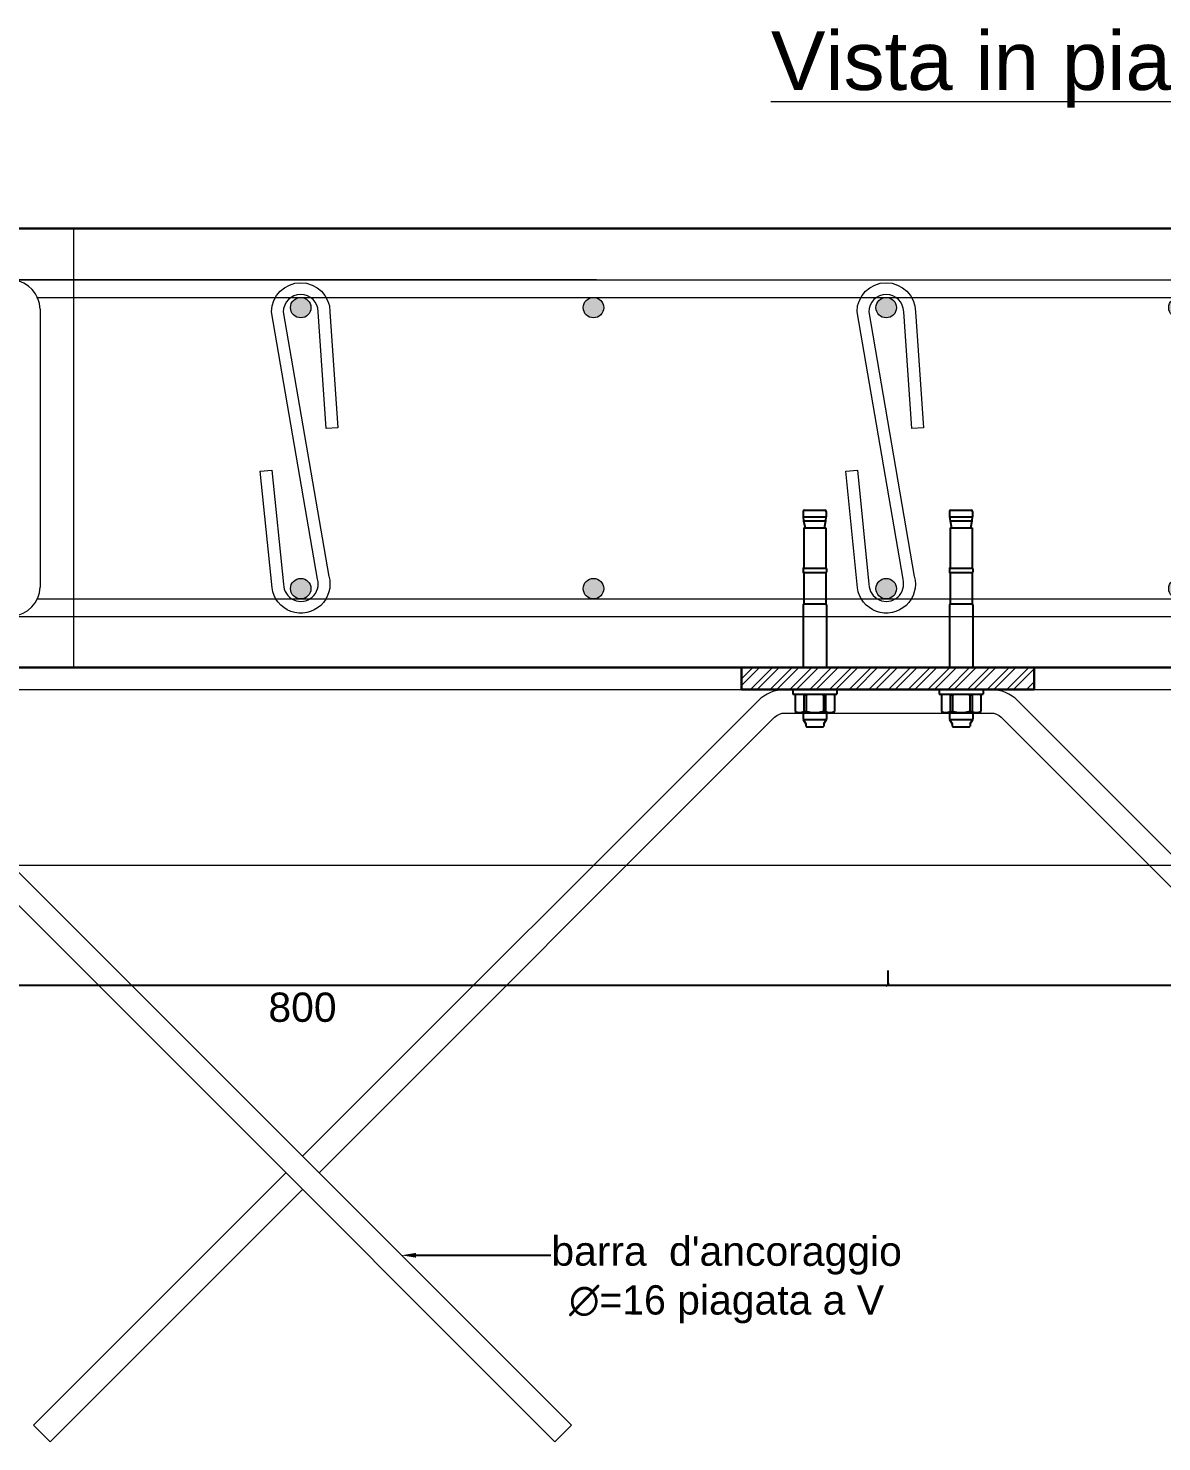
# Model space of a CAD drawing. Header units: millimetres. Extents: x 1415 to 3549, y 2194 to 4677.
# Drawn here: x 1795.591 to 1796.366, y 2312.792 to 2313.758 of the extents above; entities that cross this region are included whole.
import ezdxf
from ezdxf import colors
from ezdxf.entities.mleader import LeaderData, LeaderLine
from ezdxf.math import Vec2, Vec3

# ---------------------------------------------------------------- set-up
doc = ezdxf.new("R2010")
doc.units = ezdxf.units.MM
doc.linetypes.add('ACAD_ISO02W100', pattern=[15, 12, -3])
doc.linetypes.add('phl_thick', pattern=[0])
doc.layers.get('0').update_dxf_attribs({"plot": 0})
for name, color, linetype, lineweight in [('armature longitudinali', 5, 'Continuous', 9), ('Layer3', 7, 'Continuous', 15), ('Layer4', 7, 'Continuous', 15), ('quote', 252, 'Continuous', 5), ('Setti', 5, 'Continuous', 30), ('sezionato particolari', 7, 'Continuous', 30), ('staffe', 10, 'Continuous', 9)]:
    doc.layers.add(name, color=color, linetype=linetype, lineweight=lineweight)
doc.layers.add('projection', color=7, linetype='Continuous')
doc.styles.get("Standard").update_dxf_attribs({"font": 'arial.ttf'})
doc.dimstyles.new('quote acciaio', dxfattribs={"dimtxt": 0.01, "dimasz": 0.0025, "dimexe": 0, "dimexo": 0, "dimgap": 0.005, "dimtad": 2, "dimdec": 0, "dimlfac": 1000, "dimzin": 0, "dimdsep": 46, "dimtxsty": 'Standard', "dimblk": 'ARCHTICK', "dimcen": 0, "dimclre": 252, "dimadec": 0, "dimazin": 0, "dimtfac": 1, "dimtdec": 0, "dimtofl": 0, "dimtmove": 0, "dimatfit": 3, "dimfxl": 0.01, "dimfxlon": 1, "dimtolj": 1, "dimtzin": 0, "dimarcsym": 0})

# ---------------------------------------------------------------- blocks, each defined once
blk = doc.blocks.new('*U1336')
at = {"layer": 'Layer3', "transparency": 33554687}
h = blk.add_hatch(color=256, dxfattribs=at)
h.dxf.hatch_style = 1
h.paths.add_polyline_path([(0.007, 0, 1), (-0.007, 0, 1)])
at = {"layer": 'Layer3'}
blk.add_circle((0, 0), 0.007, dxfattribs=at)
blk = doc.blocks.new('*U1337')
at = {"layer": 'Layer3', "color": 0, "linetype": 'ByBlock', "lineweight": -2, "transparency": 16777216}
for p in [(0, 0), (0.2, 0), (0.4, 0), (0.6, 0), (0.8, 0), (1, 0), (1.2, 0), (0, -0.192), (0.2, -0.192), (0.4, -0.192), (0.6, -0.192), (0.8, -0.192), (1, -0.192), (1.2, -0.192)]:
    blk.add_blockref('*U1336', p, dxfattribs=at)
blk = doc.blocks.new('_ArchTick')
at = {"color": 0, "linetype": 'ByBlock', "const_width": 0.15}
blk.add_lwpolyline([(-0.5, -0.5), (0.5, 0.5)], dxfattribs=at)
blk = doc.blocks.new('*D1456')
at = {"layer": 'Defpoints', "color": 0, "transparency": 16777216}
for p in [(1795.37873, 2313.29005), (1796.17873, 2313.29005), (1796.17873, 2313.10413)]:
    blk.add_point(p, dxfattribs=at)
at = {"layer": 'quote', "color": 252, "lineweight": -2, "transparency": 16777216}
for p, q in [((1795.37873, 2313.11413), (1795.37873, 2313.10413)), ((1796.17873, 2313.11413), (1796.17873, 2313.10413))]:
    blk.add_line(p, q, dxfattribs=at)
at = {"layer": 'quote', "color": 0, "linetype": 'Continuous', "lineweight": -2, "transparency": 16777216}
blk.add_line((1795.37873, 2313.10413), (1796.17873, 2313.10413), dxfattribs=at)
at = {"layer": 'quote', "color": 0, "lineweight": -2, "transparency": 16777216, "xscale": 0.0025, "yscale": 0.0025, "zscale": 0.0025, "rotation": 180}
blk.add_blockref('_ArchTick', (1795.37873, 2313.10413), dxfattribs=at)
at = {"layer": 'quote', "color": 0, "lineweight": -2, "transparency": 16777216, "xscale": 0.0025, "yscale": 0.0025, "zscale": 0.0025}
blk.add_blockref('_ArchTick', (1796.17873, 2313.10413), dxfattribs=at)
at = {"layer": 'quote', "color": 0, "transparency": 16777216, "insert": (1795.77873, 2313.08891), "char_height": 0.01, "attachment_point": 5}
blk.add_mtext('\\A1;{\\H2x;800}', dxfattribs=at)
blk = doc.blocks.new('*D1457')
at = {"layer": 'Defpoints', "color": 0, "transparency": 16777216}
for p in [(1796.17873, 2313.30605), (1796.97873, 2313.30605), (1796.97873, 2313.10413)]:
    blk.add_point(p, dxfattribs=at)
at = {"layer": 'quote', "color": 252, "lineweight": -2, "transparency": 16777216}
for p, q in [((1796.17873, 2313.11413), (1796.17873, 2313.10413)), ((1796.97873, 2313.11413), (1796.97873, 2313.10413))]:
    blk.add_line(p, q, dxfattribs=at)
at = {"layer": 'quote', "color": 0, "linetype": 'Continuous', "lineweight": -2, "transparency": 16777216}
blk.add_line((1796.17873, 2313.10413), (1796.97873, 2313.10413), dxfattribs=at)
at = {"layer": 'quote', "color": 0, "lineweight": -2, "transparency": 16777216, "xscale": 0.0025, "yscale": 0.0025, "zscale": 0.0025, "rotation": 180}
blk.add_blockref('_ArchTick', (1796.17873, 2313.10413), dxfattribs=at)
at = {"layer": 'quote', "color": 0, "lineweight": -2, "transparency": 16777216, "xscale": 0.0025, "yscale": 0.0025, "zscale": 0.0025}
blk.add_blockref('_ArchTick', (1796.97873, 2313.10413), dxfattribs=at)
at = {"layer": 'quote', "color": 0, "transparency": 16777216, "insert": (1796.57873, 2313.09402), "char_height": 0.01, "attachment_point": 5}
blk.add_mtext('\\A1;800', dxfattribs=at)

msp = doc.modelspace()

# ---------------------------------------------------------------- hatches: boundary and pattern name
at = {"layer": 'quote', "transparency": 33554687}
h = msp.add_hatch(dxfattribs=at)
h.set_pattern_fill('ANSI32', color=256, scale=0.001)
h.set_pattern_definition([(45, (7.010779, -0.345205), (-0.00673519209, 0.00673519209), []), (45, (7.01527, -0.345205), (-0.00673519209, 0.00673519209), [])])
h.paths.add_polyline_path([(1796.14991, 2313.30605), (1796.1499, 2313.32105), (1796.07873, 2313.32105), (1796.07873, 2313.30605)])
h.paths.add_polyline_path([(1796.1499, 2313.32105), (1796.14991, 2313.30605), (1796.27873, 2313.30605), (1796.27873, 2313.32105)])

# ---------------------------------------------------------------- linework, layer by layer
at = {"layer": 'armature longitudinali'}
for points in [[(1795.12254, 2313.30605), (1795.12254, 2313.18605), (1796.97277, 2313.18605)], [(1795.12254, 2313.30605), (1797.26636, 2313.30605), (1797.26636, 2313.18605), (1796.97277, 2313.18605)]]:
    msp.add_lwpolyline(points, dxfattribs=at)
at = {"layer": 'Layer4', "linetype": 'ACAD_ISO02W100', "ltscale": 0.2}
msp.add_lwpolyline([(1795.62254, 2313.32105), (1795.62254, 2313.32105), (1795.62254, 2313.62105)], dxfattribs=at)
at = {"layer": 'Layer4'}
msp.add_lwpolyline([(1795.30836, 2313.29005), (1795.4491, 2313.29005, -0.198912), (1795.45617, 2313.28712), (1795.95115, 2312.79215), (1795.96246, 2312.80346), (1795.46749, 2313.29844, 0.198912), (1795.4491, 2313.30605), (1795.30836, 2313.30605, 0.198912), (1795.28998, 2313.29844), (1794.795, 2312.80346), (1794.80632, 2312.79215), (1795.30129, 2313.28712, -0.198912)], format="xyb", close=True, dxfattribs=at)
for points in [[(1796.57873, 2312.98719), (1796.26749, 2313.29844, 0.198912), (1796.2491, 2313.30605), (1796.10836, 2313.30605, 0.198912), (1796.08998, 2313.29844), (1795.77873, 2312.98719)], [(1795.79005, 2312.97588), (1796.10129, 2313.28712, -0.198912), (1796.10836, 2313.29005), (1796.2491, 2313.29005, -0.198912), (1796.25617, 2313.28712), (1796.56742, 2312.97588)]]:
    msp.add_lwpolyline(points, format="xyb", dxfattribs=at)
msp.add_lwpolyline([(1795.76742, 2312.97588), (1795.595, 2312.80346), (1795.60632, 2312.79215), (1795.77873, 2312.96456)], dxfattribs=at)
at = {"layer": 'projection', "color": 7, "linetype": 'phl_thick'}
for p, q in [((1796.12088, 2313.42785), (1796.12088, 2313.42415)), ((1796.12088, 2313.42415), (1796.13658, 2313.42415)), ((1796.12088, 2313.42415), (1796.13658, 2313.42415)), ((1796.12088, 2313.42415), (1796.12114, 2313.42135)), ((1796.12114, 2313.42135), (1796.13633, 2313.42135)), ((1796.12114, 2313.42135), (1796.13633, 2313.42135)), ((1796.12114, 2313.42135), (1796.12211, 2313.41655)), ((1796.12168, 2313.42865), (1796.13578, 2313.42865)), ((1796.13535, 2313.41655), (1796.13633, 2313.42135)), ((1796.13633, 2313.42135), (1796.13658, 2313.42415)), ((1796.13658, 2313.42785), (1796.13658, 2313.42415)), ((1796.22088, 2313.42785), (1796.22088, 2313.42415)), ((1796.22088, 2313.42415), (1796.23658, 2313.42415)), ((1796.22088, 2313.42415), (1796.23658, 2313.42415)), ((1796.22088, 2313.42415), (1796.22114, 2313.42135)), ((1796.22114, 2313.42135), (1796.23633, 2313.42135)), ((1796.22114, 2313.42135), (1796.23633, 2313.42135)), ((1796.22114, 2313.42135), (1796.22211, 2313.41655)), ((1796.22168, 2313.42865), (1796.23578, 2313.42865)), ((1796.23535, 2313.41655), (1796.23633, 2313.42135)), ((1796.23633, 2313.42135), (1796.23658, 2313.42415)), ((1796.23658, 2313.42785), (1796.23658, 2313.42415)), ((1796.12123, 2313.41655), (1796.12974, 2313.41655)), ((1796.12123, 2313.41655), (1796.12123, 2313.38955)), ((1796.12974, 2313.41655), (1796.13623, 2313.41655)), ((1796.13623, 2313.41655), (1796.13623, 2313.38955)), ((1796.22123, 2313.41655), (1796.22974, 2313.41655)), ((1796.22123, 2313.41655), (1796.22123, 2313.38955)), ((1796.22974, 2313.41655), (1796.23623, 2313.41655)), ((1796.23623, 2313.41655), (1796.23623, 2313.38955)), ((1796.1208, 2313.38885), (1796.1208, 2313.38625)), ((1796.121, 2313.38905), (1796.13647, 2313.38905)), ((1796.121, 2313.38605), (1796.13647, 2313.38605)), ((1796.12123, 2313.38605), (1796.12123, 2313.36465)), ((1796.13623, 2313.38605), (1796.13623, 2313.36465)), ((1796.13667, 2313.38885), (1796.13667, 2313.38625)), ((1796.2208, 2313.38885), (1796.2208, 2313.38625)), ((1796.221, 2313.38905), (1796.23647, 2313.38905)), ((1796.221, 2313.38605), (1796.23647, 2313.38605)), ((1796.22123, 2313.38605), (1796.22123, 2313.36465)), ((1796.23623, 2313.38605), (1796.23623, 2313.36465)), ((1796.23667, 2313.38885), (1796.23667, 2313.38625)), ((1796.12073, 2313.3639), (1796.12123, 2313.36465)), ((1796.12073, 2313.3639), (1796.12073, 2313.32105)), ((1796.12123, 2313.36465), (1796.13623, 2313.36465)), ((1796.12123, 2313.36465), (1796.13623, 2313.36465)), ((1796.13623, 2313.36465), (1796.13673, 2313.3639)), ((1796.13673, 2313.3639), (1796.13673, 2313.32105)), ((1796.22073, 2313.3639), (1796.22123, 2313.36465)), ((1796.22073, 2313.3639), (1796.22073, 2313.32105)), ((1796.22123, 2313.36465), (1796.23623, 2313.36465)), ((1796.22123, 2313.36465), (1796.23623, 2313.36465)), ((1796.23623, 2313.36465), (1796.23673, 2313.3639)), ((1796.23673, 2313.3639), (1796.23673, 2313.32105)), ((1796.11373, 2313.30605), (1796.14373, 2313.30605)), ((1796.11373, 2313.30605), (1796.11373, 2313.30305)), ((1796.14373, 2313.30605), (1796.14373, 2313.30305)), ((1796.21373, 2313.30605), (1796.24373, 2313.30605)), ((1796.21373, 2313.30605), (1796.21373, 2313.30305)), ((1796.24373, 2313.30605), (1796.24373, 2313.30305)), ((1796.11373, 2313.30305), (1796.14373, 2313.30305)), ((1796.11536, 2313.30256), (1796.11621, 2313.30305)), ((1796.11536, 2313.30256), (1796.11539, 2313.30256)), ((1796.11536, 2313.30256), (1796.11539, 2313.30256)), ((1796.11536, 2313.30256), (1796.11536, 2313.29115)), ((1796.11539, 2313.30256), (1796.11559, 2313.30266)), ((1796.11539, 2313.30256), (1796.11559, 2313.30266)), ((1796.11559, 2313.30266), (1796.11579, 2313.30275)), ((1796.11559, 2313.30266), (1796.11579, 2313.30275)), ((1796.11579, 2313.30275), (1796.11598, 2313.30284)), ((1796.11579, 2313.30275), (1796.11598, 2313.30284)), ((1796.11598, 2313.30284), (1796.11618, 2313.30292)), ((1796.11598, 2313.30284), (1796.11618, 2313.30292)), ((1796.11618, 2313.30292), (1796.11637, 2313.30299)), ((1796.11618, 2313.30292), (1796.11637, 2313.30299)), ((1796.11637, 2313.30299), (1796.11656, 2313.30305)), ((1796.11637, 2313.30299), (1796.11656, 2313.30305)), ((1796.12012, 2313.30305), (1796.12031, 2313.30299)), ((1796.12012, 2313.30305), (1796.12031, 2313.30299)), ((1796.12031, 2313.30299), (1796.1205, 2313.30292)), ((1796.12031, 2313.30299), (1796.1205, 2313.30292)), ((1796.1205, 2313.30292), (1796.1207, 2313.30284)), ((1796.1205, 2313.30292), (1796.1207, 2313.30284)), ((1796.1207, 2313.30284), (1796.12089, 2313.30275)), ((1796.1207, 2313.30284), (1796.12089, 2313.30275)), ((1796.12089, 2313.30275), (1796.12109, 2313.30266)), ((1796.12089, 2313.30275), (1796.12109, 2313.30266)), ((1796.12109, 2313.30266), (1796.12129, 2313.30256)), ((1796.12109, 2313.30266), (1796.12129, 2313.30256)), ((1796.12129, 2313.30256), (1796.12283, 2313.30256)), ((1796.12129, 2313.30256), (1796.12283, 2313.30256)), ((1796.12129, 2313.30256), (1796.12129, 2313.29115)), ((1796.12129, 2313.30256), (1796.12129, 2313.29115)), ((1796.12283, 2313.30256), (1796.12323, 2313.30266)), ((1796.12283, 2313.30256), (1796.12323, 2313.30266)), ((1796.12283, 2313.30256), (1796.12283, 2313.29115)), ((1796.12283, 2313.30256), (1796.12283, 2313.29115)), ((1796.12323, 2313.30266), (1796.12363, 2313.30275)), ((1796.12323, 2313.30266), (1796.12363, 2313.30275)), ((1796.12363, 2313.30275), (1796.12402, 2313.30284)), ((1796.12363, 2313.30275), (1796.12402, 2313.30284)), ((1796.12402, 2313.30284), (1796.1244, 2313.30292)), ((1796.12402, 2313.30284), (1796.1244, 2313.30292)), ((1796.1244, 2313.30292), (1796.12479, 2313.30299)), ((1796.1244, 2313.30292), (1796.12479, 2313.30299)), ((1796.12479, 2313.30299), (1796.12516, 2313.30305)), ((1796.12479, 2313.30299), (1796.12516, 2313.30305)), ((1796.1323, 2313.30305), (1796.13268, 2313.30299)), ((1796.1323, 2313.30305), (1796.13268, 2313.30299)), ((1796.13268, 2313.30299), (1796.13306, 2313.30292)), ((1796.13268, 2313.30299), (1796.13306, 2313.30292)), ((1796.13306, 2313.30292), (1796.13345, 2313.30284)), ((1796.13306, 2313.30292), (1796.13345, 2313.30284)), ((1796.13345, 2313.30284), (1796.13384, 2313.30275)), ((1796.13345, 2313.30284), (1796.13384, 2313.30275)), ((1796.13384, 2313.30275), (1796.13424, 2313.30266)), ((1796.13384, 2313.30275), (1796.13424, 2313.30266)), ((1796.13424, 2313.30266), (1796.13464, 2313.30256)), ((1796.13424, 2313.30266), (1796.13464, 2313.30256)), ((1796.13464, 2313.30256), (1796.13617, 2313.30256)), ((1796.13464, 2313.30256), (1796.13617, 2313.30256)), ((1796.13464, 2313.30256), (1796.13464, 2313.29115)), ((1796.13464, 2313.30256), (1796.13464, 2313.29115)), ((1796.13617, 2313.30256), (1796.13637, 2313.30266)), ((1796.13617, 2313.30256), (1796.13637, 2313.30266)), ((1796.13617, 2313.30256), (1796.13617, 2313.29115)), ((1796.13617, 2313.30256), (1796.13617, 2313.29115)), ((1796.13637, 2313.30266), (1796.13657, 2313.30275)), ((1796.13637, 2313.30266), (1796.13657, 2313.30275)), ((1796.13657, 2313.30275), (1796.13677, 2313.30284)), ((1796.13657, 2313.30275), (1796.13677, 2313.30284)), ((1796.13677, 2313.30284), (1796.13696, 2313.30292)), ((1796.13677, 2313.30284), (1796.13696, 2313.30292)), ((1796.13696, 2313.30292), (1796.13715, 2313.30299)), ((1796.13696, 2313.30292), (1796.13715, 2313.30299)), ((1796.13715, 2313.30299), (1796.13734, 2313.30305)), ((1796.13715, 2313.30299), (1796.13734, 2313.30305)), ((1796.14091, 2313.30305), (1796.1411, 2313.30299)), ((1796.14091, 2313.30305), (1796.1411, 2313.30299)), ((1796.1411, 2313.30299), (1796.14129, 2313.30292)), ((1796.1411, 2313.30299), (1796.14129, 2313.30292)), ((1796.14125, 2313.30305), (1796.14211, 2313.30256)), ((1796.14129, 2313.30292), (1796.14148, 2313.30284)), ((1796.14129, 2313.30292), (1796.14148, 2313.30284)), ((1796.14148, 2313.30284), (1796.14168, 2313.30275)), ((1796.14148, 2313.30284), (1796.14168, 2313.30275)), ((1796.14168, 2313.30275), (1796.14188, 2313.30266)), ((1796.14168, 2313.30275), (1796.14188, 2313.30266)), ((1796.14188, 2313.30266), (1796.14208, 2313.30256)), ((1796.14188, 2313.30266), (1796.14208, 2313.30256)), ((1796.14208, 2313.30256), (1796.14211, 2313.30256)), ((1796.14208, 2313.30256), (1796.14211, 2313.30256)), ((1796.14211, 2313.30256), (1796.14211, 2313.29115)), ((1796.21373, 2313.30305), (1796.24373, 2313.30305)), ((1796.21536, 2313.30256), (1796.21621, 2313.30305)), ((1796.21536, 2313.30256), (1796.21539, 2313.30256)), ((1796.21536, 2313.30256), (1796.21539, 2313.30256)), ((1796.21536, 2313.30256), (1796.21536, 2313.29115)), ((1796.21539, 2313.30256), (1796.21559, 2313.30266)), ((1796.21539, 2313.30256), (1796.21559, 2313.30266)), ((1796.21559, 2313.30266), (1796.21579, 2313.30275)), ((1796.21559, 2313.30266), (1796.21579, 2313.30275)), ((1796.21579, 2313.30275), (1796.21598, 2313.30284)), ((1796.21579, 2313.30275), (1796.21598, 2313.30284)), ((1796.21598, 2313.30284), (1796.21618, 2313.30292)), ((1796.21598, 2313.30284), (1796.21618, 2313.30292)), ((1796.21618, 2313.30292), (1796.21637, 2313.30299)), ((1796.21618, 2313.30292), (1796.21637, 2313.30299)), ((1796.21637, 2313.30299), (1796.21656, 2313.30305)), ((1796.21637, 2313.30299), (1796.21656, 2313.30305)), ((1796.22012, 2313.30305), (1796.22031, 2313.30299)), ((1796.22012, 2313.30305), (1796.22031, 2313.30299)), ((1796.22031, 2313.30299), (1796.2205, 2313.30292)), ((1796.22031, 2313.30299), (1796.2205, 2313.30292)), ((1796.2205, 2313.30292), (1796.2207, 2313.30284)), ((1796.2205, 2313.30292), (1796.2207, 2313.30284)), ((1796.2207, 2313.30284), (1796.22089, 2313.30275)), ((1796.2207, 2313.30284), (1796.22089, 2313.30275)), ((1796.22089, 2313.30275), (1796.22109, 2313.30266)), ((1796.22089, 2313.30275), (1796.22109, 2313.30266)), ((1796.22109, 2313.30266), (1796.22129, 2313.30256)), ((1796.22109, 2313.30266), (1796.22129, 2313.30256)), ((1796.22129, 2313.30256), (1796.22283, 2313.30256)), ((1796.22129, 2313.30256), (1796.22283, 2313.30256)), ((1796.22129, 2313.30256), (1796.22129, 2313.29115)), ((1796.22129, 2313.30256), (1796.22129, 2313.29115)), ((1796.22283, 2313.30256), (1796.22323, 2313.30266)), ((1796.22283, 2313.30256), (1796.22323, 2313.30266)), ((1796.22283, 2313.30256), (1796.22283, 2313.29115)), ((1796.22283, 2313.30256), (1796.22283, 2313.29115)), ((1796.22323, 2313.30266), (1796.22363, 2313.30275)), ((1796.22323, 2313.30266), (1796.22363, 2313.30275)), ((1796.22363, 2313.30275), (1796.22402, 2313.30284)), ((1796.22363, 2313.30275), (1796.22402, 2313.30284)), ((1796.22402, 2313.30284), (1796.2244, 2313.30292)), ((1796.22402, 2313.30284), (1796.2244, 2313.30292)), ((1796.2244, 2313.30292), (1796.22479, 2313.30299)), ((1796.2244, 2313.30292), (1796.22479, 2313.30299)), ((1796.22479, 2313.30299), (1796.22516, 2313.30305)), ((1796.22479, 2313.30299), (1796.22516, 2313.30305)), ((1796.2323, 2313.30305), (1796.23268, 2313.30299)), ((1796.2323, 2313.30305), (1796.23268, 2313.30299)), ((1796.23268, 2313.30299), (1796.23306, 2313.30292)), ((1796.23268, 2313.30299), (1796.23306, 2313.30292)), ((1796.23306, 2313.30292), (1796.23345, 2313.30284)), ((1796.23306, 2313.30292), (1796.23345, 2313.30284)), ((1796.23345, 2313.30284), (1796.23384, 2313.30275)), ((1796.23345, 2313.30284), (1796.23384, 2313.30275)), ((1796.23384, 2313.30275), (1796.23424, 2313.30266)), ((1796.23384, 2313.30275), (1796.23424, 2313.30266)), ((1796.23424, 2313.30266), (1796.23464, 2313.30256)), ((1796.23424, 2313.30266), (1796.23464, 2313.30256)), ((1796.23464, 2313.30256), (1796.23617, 2313.30256)), ((1796.23464, 2313.30256), (1796.23617, 2313.30256)), ((1796.23464, 2313.30256), (1796.23464, 2313.29115)), ((1796.23464, 2313.30256), (1796.23464, 2313.29115)), ((1796.23617, 2313.30256), (1796.23637, 2313.30266)), ((1796.23617, 2313.30256), (1796.23637, 2313.30266)), ((1796.23617, 2313.30256), (1796.23617, 2313.29115)), ((1796.23617, 2313.30256), (1796.23617, 2313.29115)), ((1796.23637, 2313.30266), (1796.23657, 2313.30275)), ((1796.23637, 2313.30266), (1796.23657, 2313.30275)), ((1796.23657, 2313.30275), (1796.23677, 2313.30284)), ((1796.23657, 2313.30275), (1796.23677, 2313.30284)), ((1796.23677, 2313.30284), (1796.23696, 2313.30292)), ((1796.23677, 2313.30284), (1796.23696, 2313.30292)), ((1796.23696, 2313.30292), (1796.23715, 2313.30299)), ((1796.23696, 2313.30292), (1796.23715, 2313.30299)), ((1796.23715, 2313.30299), (1796.23734, 2313.30305)), ((1796.23715, 2313.30299), (1796.23734, 2313.30305)), ((1796.24091, 2313.30305), (1796.2411, 2313.30299)), ((1796.24091, 2313.30305), (1796.2411, 2313.30299)), ((1796.2411, 2313.30299), (1796.24129, 2313.30292)), ((1796.2411, 2313.30299), (1796.24129, 2313.30292)), ((1796.24125, 2313.30305), (1796.24211, 2313.30256)), ((1796.24129, 2313.30292), (1796.24148, 2313.30284)), ((1796.24129, 2313.30292), (1796.24148, 2313.30284)), ((1796.24148, 2313.30284), (1796.24168, 2313.30275)), ((1796.24148, 2313.30284), (1796.24168, 2313.30275)), ((1796.24168, 2313.30275), (1796.24188, 2313.30266)), ((1796.24168, 2313.30275), (1796.24188, 2313.30266)), ((1796.24188, 2313.30266), (1796.24208, 2313.30256)), ((1796.24188, 2313.30266), (1796.24208, 2313.30256)), ((1796.24208, 2313.30256), (1796.24211, 2313.30256)), ((1796.24208, 2313.30256), (1796.24211, 2313.30256)), ((1796.24211, 2313.30256), (1796.24211, 2313.29115)), ((1796.11536, 2313.29115), (1796.11539, 2313.29115)), ((1796.11536, 2313.29115), (1796.11539, 2313.29115)), ((1796.11536, 2313.29115), (1796.11673, 2313.29035)), ((1796.11539, 2313.29115), (1796.11574, 2313.29098)), ((1796.11539, 2313.29115), (1796.11574, 2313.29098)), ((1796.11574, 2313.29098), (1796.11608, 2313.29083)), ((1796.11574, 2313.29098), (1796.11608, 2313.29083)), ((1796.11608, 2313.29083), (1796.11641, 2313.2907)), ((1796.11608, 2313.29083), (1796.11641, 2313.2907)), ((1796.11641, 2313.2907), (1796.11674, 2313.29059)), ((1796.11641, 2313.2907), (1796.11674, 2313.29059)), ((1796.11673, 2313.29035), (1796.14073, 2313.29035)), ((1796.11674, 2313.29059), (1796.11707, 2313.29051)), ((1796.11674, 2313.29059), (1796.11707, 2313.29051)), ((1796.11707, 2313.29051), (1796.11739, 2313.29044)), ((1796.11707, 2313.29051), (1796.11739, 2313.29044)), ((1796.11739, 2313.29044), (1796.1177, 2313.29039)), ((1796.11739, 2313.29044), (1796.1177, 2313.29039)), ((1796.1177, 2313.29039), (1796.11802, 2313.29036)), ((1796.1177, 2313.29039), (1796.11802, 2313.29036)), ((1796.11802, 2313.29036), (1796.11834, 2313.29035)), ((1796.11802, 2313.29036), (1796.11834, 2313.29035)), ((1796.11834, 2313.29035), (1796.11863, 2313.29036)), ((1796.11834, 2313.29035), (1796.11863, 2313.29036)), ((1796.11863, 2313.29036), (1796.11891, 2313.29038)), ((1796.11863, 2313.29036), (1796.11891, 2313.29038)), ((1796.11891, 2313.29038), (1796.1192, 2313.29042)), ((1796.11891, 2313.29038), (1796.1192, 2313.29042)), ((1796.1192, 2313.29042), (1796.11949, 2313.29048)), ((1796.1192, 2313.29042), (1796.11949, 2313.29048)), ((1796.11949, 2313.29048), (1796.11978, 2313.29055)), ((1796.11949, 2313.29048), (1796.11978, 2313.29055)), ((1796.11978, 2313.29055), (1796.12007, 2313.29063)), ((1796.11978, 2313.29055), (1796.12007, 2313.29063)), ((1796.12007, 2313.29063), (1796.12037, 2313.29074)), ((1796.12007, 2313.29063), (1796.12037, 2313.29074)), ((1796.12037, 2313.29074), (1796.12067, 2313.29086)), ((1796.12037, 2313.29074), (1796.12067, 2313.29086)), ((1796.12067, 2313.29086), (1796.12098, 2313.29099)), ((1796.12067, 2313.29086), (1796.12098, 2313.29099)), ((1796.12073, 2313.29035), (1796.12073, 2313.28568)), ((1796.12098, 2313.29099), (1796.12129, 2313.29115)), ((1796.12098, 2313.29099), (1796.12129, 2313.29115)), ((1796.12129, 2313.29115), (1796.12283, 2313.29115)), ((1796.12129, 2313.29115), (1796.12283, 2313.29115)), ((1796.12283, 2313.29115), (1796.1234, 2313.29101)), ((1796.12283, 2313.29115), (1796.1234, 2313.29101)), ((1796.1234, 2313.29101), (1796.12396, 2313.29088)), ((1796.1234, 2313.29101), (1796.12396, 2313.29088)), ((1796.12396, 2313.29088), (1796.12452, 2313.29077)), ((1796.12396, 2313.29088), (1796.12452, 2313.29077)), ((1796.12452, 2313.29077), (1796.12506, 2313.29067)), ((1796.12452, 2313.29077), (1796.12506, 2313.29067)), ((1796.12506, 2313.29067), (1796.12559, 2313.29059)), ((1796.12506, 2313.29067), (1796.12559, 2313.29059)), ((1796.12559, 2313.29059), (1796.12612, 2313.29051)), ((1796.12559, 2313.29059), (1796.12612, 2313.29051)), ((1796.12612, 2313.29051), (1796.12665, 2313.29046)), ((1796.12612, 2313.29051), (1796.12665, 2313.29046)), ((1796.12665, 2313.29046), (1796.12717, 2313.29041)), ((1796.12665, 2313.29046), (1796.12717, 2313.29041)), ((1796.12717, 2313.29041), (1796.12769, 2313.29038)), ((1796.12717, 2313.29041), (1796.12769, 2313.29038)), ((1796.12769, 2313.29038), (1796.12821, 2313.29036)), ((1796.12769, 2313.29038), (1796.12821, 2313.29036)), ((1796.12821, 2313.29036), (1796.12873, 2313.29035)), ((1796.12821, 2313.29036), (1796.12873, 2313.29035)), ((1796.12873, 2313.29035), (1796.12925, 2313.29036)), ((1796.12873, 2313.29035), (1796.12925, 2313.29036)), ((1796.12925, 2313.29036), (1796.12977, 2313.29038)), ((1796.12925, 2313.29036), (1796.12977, 2313.29038)), ((1796.12977, 2313.29038), (1796.13029, 2313.29041)), ((1796.12977, 2313.29038), (1796.13029, 2313.29041)), ((1796.13029, 2313.29041), (1796.13082, 2313.29046)), ((1796.13029, 2313.29041), (1796.13082, 2313.29046)), ((1796.13082, 2313.29046), (1796.13134, 2313.29051)), ((1796.13082, 2313.29046), (1796.13134, 2313.29051)), ((1796.13134, 2313.29051), (1796.13187, 2313.29059)), ((1796.13134, 2313.29051), (1796.13187, 2313.29059)), ((1796.13187, 2313.29059), (1796.13241, 2313.29067)), ((1796.13187, 2313.29059), (1796.13241, 2313.29067)), ((1796.13241, 2313.29067), (1796.13295, 2313.29077)), ((1796.13241, 2313.29067), (1796.13295, 2313.29077)), ((1796.13295, 2313.29077), (1796.1335, 2313.29088)), ((1796.13295, 2313.29077), (1796.1335, 2313.29088)), ((1796.1335, 2313.29088), (1796.13406, 2313.29101)), ((1796.1335, 2313.29088), (1796.13406, 2313.29101)), ((1796.13406, 2313.29101), (1796.13464, 2313.29115)), ((1796.13406, 2313.29101), (1796.13464, 2313.29115)), ((1796.13464, 2313.29115), (1796.13617, 2313.29115)), ((1796.13464, 2313.29115), (1796.13617, 2313.29115)), ((1796.13617, 2313.29115), (1796.13649, 2313.29099)), ((1796.13617, 2313.29115), (1796.13649, 2313.29099)), ((1796.13649, 2313.29099), (1796.1368, 2313.29086)), ((1796.13649, 2313.29099), (1796.1368, 2313.29086)), ((1796.13673, 2313.29035), (1796.13673, 2313.28568)), ((1796.1368, 2313.29086), (1796.1371, 2313.29074)), ((1796.1368, 2313.29086), (1796.1371, 2313.29074)), ((1796.1371, 2313.29074), (1796.1374, 2313.29063)), ((1796.1371, 2313.29074), (1796.1374, 2313.29063)), ((1796.1374, 2313.29063), (1796.13769, 2313.29055)), ((1796.1374, 2313.29063), (1796.13769, 2313.29055)), ((1796.13769, 2313.29055), (1796.13798, 2313.29048)), ((1796.13769, 2313.29055), (1796.13798, 2313.29048)), ((1796.13798, 2313.29048), (1796.13827, 2313.29042)), ((1796.13798, 2313.29048), (1796.13827, 2313.29042)), ((1796.13827, 2313.29042), (1796.13855, 2313.29038)), ((1796.13827, 2313.29042), (1796.13855, 2313.29038)), ((1796.13855, 2313.29038), (1796.13884, 2313.29036)), ((1796.13855, 2313.29038), (1796.13884, 2313.29036)), ((1796.13884, 2313.29036), (1796.13912, 2313.29035)), ((1796.13884, 2313.29036), (1796.13912, 2313.29035)), ((1796.13912, 2313.29035), (1796.13944, 2313.29036)), ((1796.13912, 2313.29035), (1796.13944, 2313.29036)), ((1796.13944, 2313.29036), (1796.13976, 2313.29039)), ((1796.13944, 2313.29036), (1796.13976, 2313.29039)), ((1796.13976, 2313.29039), (1796.14008, 2313.29044)), ((1796.13976, 2313.29039), (1796.14008, 2313.29044)), ((1796.14008, 2313.29044), (1796.1404, 2313.29051)), ((1796.14008, 2313.29044), (1796.1404, 2313.29051)), ((1796.1404, 2313.29051), (1796.14072, 2313.29059)), ((1796.1404, 2313.29051), (1796.14072, 2313.29059)), ((1796.14072, 2313.29059), (1796.14105, 2313.2907)), ((1796.14072, 2313.29059), (1796.14105, 2313.2907)), ((1796.14073, 2313.29035), (1796.14211, 2313.29115)), ((1796.14105, 2313.2907), (1796.14139, 2313.29083)), ((1796.14105, 2313.2907), (1796.14139, 2313.29083)), ((1796.14139, 2313.29083), (1796.14173, 2313.29098)), ((1796.14139, 2313.29083), (1796.14173, 2313.29098)), ((1796.14173, 2313.29098), (1796.14208, 2313.29115)), ((1796.14173, 2313.29098), (1796.14208, 2313.29115)), ((1796.14208, 2313.29115), (1796.14211, 2313.29115)), ((1796.14208, 2313.29115), (1796.14211, 2313.29115)), ((1796.21536, 2313.29115), (1796.21539, 2313.29115)), ((1796.21536, 2313.29115), (1796.21539, 2313.29115)), ((1796.21536, 2313.29115), (1796.21673, 2313.29035)), ((1796.21539, 2313.29115), (1796.21574, 2313.29098)), ((1796.21539, 2313.29115), (1796.21574, 2313.29098)), ((1796.21574, 2313.29098), (1796.21608, 2313.29083)), ((1796.21574, 2313.29098), (1796.21608, 2313.29083)), ((1796.21608, 2313.29083), (1796.21641, 2313.2907)), ((1796.21608, 2313.29083), (1796.21641, 2313.2907)), ((1796.21641, 2313.2907), (1796.21674, 2313.29059)), ((1796.21641, 2313.2907), (1796.21674, 2313.29059)), ((1796.21673, 2313.29035), (1796.24073, 2313.29035)), ((1796.21674, 2313.29059), (1796.21707, 2313.29051)), ((1796.21674, 2313.29059), (1796.21707, 2313.29051)), ((1796.21707, 2313.29051), (1796.21739, 2313.29044)), ((1796.21707, 2313.29051), (1796.21739, 2313.29044)), ((1796.21739, 2313.29044), (1796.2177, 2313.29039)), ((1796.21739, 2313.29044), (1796.2177, 2313.29039)), ((1796.2177, 2313.29039), (1796.21802, 2313.29036)), ((1796.2177, 2313.29039), (1796.21802, 2313.29036)), ((1796.21802, 2313.29036), (1796.21834, 2313.29035)), ((1796.21802, 2313.29036), (1796.21834, 2313.29035)), ((1796.21834, 2313.29035), (1796.21863, 2313.29036)), ((1796.21834, 2313.29035), (1796.21863, 2313.29036)), ((1796.21863, 2313.29036), (1796.21891, 2313.29038)), ((1796.21863, 2313.29036), (1796.21891, 2313.29038)), ((1796.21891, 2313.29038), (1796.2192, 2313.29042)), ((1796.21891, 2313.29038), (1796.2192, 2313.29042)), ((1796.2192, 2313.29042), (1796.21949, 2313.29048)), ((1796.2192, 2313.29042), (1796.21949, 2313.29048)), ((1796.21949, 2313.29048), (1796.21978, 2313.29055)), ((1796.21949, 2313.29048), (1796.21978, 2313.29055)), ((1796.21978, 2313.29055), (1796.22007, 2313.29063)), ((1796.21978, 2313.29055), (1796.22007, 2313.29063)), ((1796.22007, 2313.29063), (1796.22037, 2313.29074)), ((1796.22007, 2313.29063), (1796.22037, 2313.29074)), ((1796.22037, 2313.29074), (1796.22067, 2313.29086)), ((1796.22037, 2313.29074), (1796.22067, 2313.29086)), ((1796.22067, 2313.29086), (1796.22098, 2313.29099)), ((1796.22067, 2313.29086), (1796.22098, 2313.29099)), ((1796.22073, 2313.29035), (1796.22073, 2313.28568)), ((1796.22098, 2313.29099), (1796.22129, 2313.29115)), ((1796.22098, 2313.29099), (1796.22129, 2313.29115)), ((1796.22129, 2313.29115), (1796.22283, 2313.29115)), ((1796.22129, 2313.29115), (1796.22283, 2313.29115)), ((1796.22283, 2313.29115), (1796.2234, 2313.29101)), ((1796.22283, 2313.29115), (1796.2234, 2313.29101)), ((1796.2234, 2313.29101), (1796.22396, 2313.29088)), ((1796.2234, 2313.29101), (1796.22396, 2313.29088)), ((1796.22396, 2313.29088), (1796.22452, 2313.29077)), ((1796.22396, 2313.29088), (1796.22452, 2313.29077)), ((1796.22452, 2313.29077), (1796.22506, 2313.29067)), ((1796.22452, 2313.29077), (1796.22506, 2313.29067)), ((1796.22506, 2313.29067), (1796.22559, 2313.29059)), ((1796.22506, 2313.29067), (1796.22559, 2313.29059)), ((1796.22559, 2313.29059), (1796.22612, 2313.29051)), ((1796.22559, 2313.29059), (1796.22612, 2313.29051)), ((1796.22612, 2313.29051), (1796.22665, 2313.29046)), ((1796.22612, 2313.29051), (1796.22665, 2313.29046)), ((1796.22665, 2313.29046), (1796.22717, 2313.29041)), ((1796.22665, 2313.29046), (1796.22717, 2313.29041)), ((1796.22717, 2313.29041), (1796.22769, 2313.29038)), ((1796.22717, 2313.29041), (1796.22769, 2313.29038)), ((1796.22769, 2313.29038), (1796.22821, 2313.29036)), ((1796.22769, 2313.29038), (1796.22821, 2313.29036)), ((1796.22821, 2313.29036), (1796.22873, 2313.29035)), ((1796.22821, 2313.29036), (1796.22873, 2313.29035)), ((1796.22873, 2313.29035), (1796.22925, 2313.29036)), ((1796.22873, 2313.29035), (1796.22925, 2313.29036)), ((1796.22925, 2313.29036), (1796.22977, 2313.29038)), ((1796.22925, 2313.29036), (1796.22977, 2313.29038)), ((1796.22977, 2313.29038), (1796.23029, 2313.29041)), ((1796.22977, 2313.29038), (1796.23029, 2313.29041)), ((1796.23029, 2313.29041), (1796.23082, 2313.29046)), ((1796.23029, 2313.29041), (1796.23082, 2313.29046)), ((1796.23082, 2313.29046), (1796.23134, 2313.29051)), ((1796.23082, 2313.29046), (1796.23134, 2313.29051)), ((1796.23134, 2313.29051), (1796.23187, 2313.29059)), ((1796.23134, 2313.29051), (1796.23187, 2313.29059)), ((1796.23187, 2313.29059), (1796.23241, 2313.29067)), ((1796.23187, 2313.29059), (1796.23241, 2313.29067)), ((1796.23241, 2313.29067), (1796.23295, 2313.29077)), ((1796.23241, 2313.29067), (1796.23295, 2313.29077)), ((1796.23295, 2313.29077), (1796.2335, 2313.29088)), ((1796.23295, 2313.29077), (1796.2335, 2313.29088)), ((1796.2335, 2313.29088), (1796.23406, 2313.29101)), ((1796.2335, 2313.29088), (1796.23406, 2313.29101)), ((1796.23406, 2313.29101), (1796.23464, 2313.29115)), ((1796.23406, 2313.29101), (1796.23464, 2313.29115)), ((1796.23464, 2313.29115), (1796.23617, 2313.29115)), ((1796.23464, 2313.29115), (1796.23617, 2313.29115)), ((1796.23617, 2313.29115), (1796.23649, 2313.29099)), ((1796.23617, 2313.29115), (1796.23649, 2313.29099)), ((1796.23649, 2313.29099), (1796.2368, 2313.29086)), ((1796.23649, 2313.29099), (1796.2368, 2313.29086)), ((1796.23673, 2313.29035), (1796.23673, 2313.28568)), ((1796.2368, 2313.29086), (1796.2371, 2313.29074)), ((1796.2368, 2313.29086), (1796.2371, 2313.29074)), ((1796.2371, 2313.29074), (1796.2374, 2313.29063)), ((1796.2371, 2313.29074), (1796.2374, 2313.29063)), ((1796.2374, 2313.29063), (1796.23769, 2313.29055)), ((1796.2374, 2313.29063), (1796.23769, 2313.29055)), ((1796.23769, 2313.29055), (1796.23798, 2313.29048)), ((1796.23769, 2313.29055), (1796.23798, 2313.29048)), ((1796.23798, 2313.29048), (1796.23827, 2313.29042)), ((1796.23798, 2313.29048), (1796.23827, 2313.29042)), ((1796.23827, 2313.29042), (1796.23855, 2313.29038)), ((1796.23827, 2313.29042), (1796.23855, 2313.29038)), ((1796.23855, 2313.29038), (1796.23884, 2313.29036)), ((1796.23855, 2313.29038), (1796.23884, 2313.29036)), ((1796.23884, 2313.29036), (1796.23912, 2313.29035)), ((1796.23884, 2313.29036), (1796.23912, 2313.29035)), ((1796.23912, 2313.29035), (1796.23944, 2313.29036)), ((1796.23912, 2313.29035), (1796.23944, 2313.29036)), ((1796.23944, 2313.29036), (1796.23976, 2313.29039)), ((1796.23944, 2313.29036), (1796.23976, 2313.29039)), ((1796.23976, 2313.29039), (1796.24008, 2313.29044)), ((1796.23976, 2313.29039), (1796.24008, 2313.29044)), ((1796.24008, 2313.29044), (1796.2404, 2313.29051)), ((1796.24008, 2313.29044), (1796.2404, 2313.29051)), ((1796.2404, 2313.29051), (1796.24072, 2313.29059)), ((1796.2404, 2313.29051), (1796.24072, 2313.29059)), ((1796.24072, 2313.29059), (1796.24105, 2313.2907)), ((1796.24072, 2313.29059), (1796.24105, 2313.2907)), ((1796.24073, 2313.29035), (1796.24211, 2313.29115)), ((1796.24105, 2313.2907), (1796.24139, 2313.29083)), ((1796.24105, 2313.2907), (1796.24139, 2313.29083)), ((1796.24139, 2313.29083), (1796.24173, 2313.29098)), ((1796.24139, 2313.29083), (1796.24173, 2313.29098)), ((1796.24173, 2313.29098), (1796.24208, 2313.29115)), ((1796.24173, 2313.29098), (1796.24208, 2313.29115)), ((1796.24208, 2313.29115), (1796.24211, 2313.29115)), ((1796.24208, 2313.29115), (1796.24211, 2313.29115)), ((1796.12073, 2313.28568), (1796.13673, 2313.28568)), ((1796.12073, 2313.28568), (1796.13673, 2313.28568)), ((1796.12073, 2313.28568), (1796.12258, 2313.28265)), ((1796.12258, 2313.28265), (1796.12258, 2313.28105)), ((1796.12258, 2313.28105), (1796.12298, 2313.28065)), ((1796.12298, 2313.28065), (1796.13448, 2313.28065)), ((1796.13448, 2313.28065), (1796.13488, 2313.28105)), ((1796.13488, 2313.28265), (1796.13673, 2313.28568)), ((1796.13488, 2313.28265), (1796.13488, 2313.28105)), ((1796.22073, 2313.28568), (1796.23673, 2313.28568)), ((1796.22073, 2313.28568), (1796.23673, 2313.28568)), ((1796.22073, 2313.28568), (1796.22258, 2313.28265)), ((1796.22258, 2313.28265), (1796.22258, 2313.28105)), ((1796.22258, 2313.28105), (1796.22298, 2313.28065)), ((1796.22298, 2313.28065), (1796.23448, 2313.28065)), ((1796.23448, 2313.28065), (1796.23488, 2313.28105)), ((1796.23488, 2313.28265), (1796.23673, 2313.28568)), ((1796.23488, 2313.28265), (1796.23488, 2313.28105))]:
    msp.add_line(p, q, dxfattribs=at)
for centre, radius, start, end in [((1796.12168, 2313.42785), 0.0008, 90, 179.99978), ((1796.13578, 2313.42785), 0.0008, 0.00022, 90), ((1796.22168, 2313.42785), 0.0008, 90, 179.99978), ((1796.23578, 2313.42785), 0.0008, 0.00022, 90), ((1796.121, 2313.38885), 0.0002, 89.99993, 179.99913), ((1796.121, 2313.38625), 0.0002, 180.00087, 270), ((1796.12173, 2313.38955), 0.0005, 180, 270), ((1796.13573, 2313.38955), 0.0005, 270, 360), ((1796.13647, 2313.38885), 0.0002, 0.00087, 90.00007), ((1796.13647, 2313.38625), 0.0002, 270, 359.99913), ((1796.221, 2313.38885), 0.0002, 89.99993, 179.99913), ((1796.221, 2313.38625), 0.0002, 180.00087, 270), ((1796.22173, 2313.38955), 0.0005, 180, 270), ((1796.23573, 2313.38955), 0.0005, 270, 360), ((1796.23647, 2313.38885), 0.0002, 0.00087, 90.00007), ((1796.23647, 2313.38625), 0.0002, 270, 359.99913)]:
    msp.add_arc(centre, radius, start, end, dxfattribs=at)
at = {"layer": 'Setti'}
msp.add_lwpolyline([(1796.37254, 2313.62105), (1795.12254, 2313.62105), (1795.12254, 2313.47105), (1795.12254, 2313.32105), (1796.37254, 2313.32105), (1797.62254, 2313.32105), (1797.62254, 2313.47105), (1797.62254, 2313.62105)], close=True, dxfattribs=at)
at = {"layer": 'sezionato particolari'}
for p, q in [((1796.07873, 2313.30605), (1796.07873, 2313.32105)), ((1796.27873, 2313.32105), (1796.27873, 2313.30605)), ((1796.27873, 2313.30605), (1796.07873, 2313.30605))]:
    msp.add_line(p, q, dxfattribs=at)
at = {"layer": 'staffe'}
for p, q in [((1795.97959, 2313.58605), (1795.18062, 2313.58605)), ((1795.59954, 2313.56605), (1795.59954, 2313.47105)), ((1795.59954, 2313.47105), (1795.59954, 2313.37605))]:
    msp.add_line(p, q, dxfattribs=at)
for points in [[(1795.58054, 2313.58605), (1797.16455, 2313.58605)], [(1795.5971, 2313.57405), (1797.15011, 2313.57405)], [(1795.5976, 2313.36805), (1797.15012, 2313.36805)], [(1795.58055, 2313.35605), (1797.16454, 2313.35605)]]:
    msp.add_lwpolyline(points, dxfattribs=at)
for points in [[(1795.79674, 2313.38355, -1.077253), (1795.75794, 2313.37565), (1795.74987, 2313.45524), (1795.75782, 2313.45605), (1795.76574, 2313.378, 1.13956), (1795.78902, 2313.38145), (1795.7576, 2313.56419, -0.995345), (1795.7975, 2313.56421), (1795.80294, 2313.4849), (1795.79496, 2313.48435), (1795.7895, 2313.56417, 0.995345), (1795.7656, 2313.56415), (1795.79674, 2313.38338)], [(1796.19674, 2313.38355, -1.077253), (1796.15794, 2313.37565), (1796.14987, 2313.45524), (1796.15782, 2313.45605), (1796.16574, 2313.378, 1.13956), (1796.18902, 2313.38145), (1796.1576, 2313.56419, -0.995345), (1796.1975, 2313.56421), (1796.20294, 2313.4849), (1796.19496, 2313.48435), (1796.1895, 2313.56417, 0.995345), (1796.1656, 2313.56415), (1796.19674, 2313.38338)]]:
    msp.add_lwpolyline(points, format="xyb", dxfattribs=at)
for centre, radius, start, end in [((1795.57849, 2313.56519), 0.02107, 2.35416, 82.05964), ((1795.57871, 2313.37687), 0.02085, 275.36546, 357.75585)]:
    msp.add_arc(centre, radius, start, end, dxfattribs=at)

# ---------------------------------------------------------------- block references
at = {"layer": 'Layer3'}
msp.add_blockref('*U1337', (1795.77754, 2313.56705), dxfattribs=at)

# ---------------------------------------------------------------- texts
at = {"layer": 'Layer4', "insert": (1796.06321, 2313.7558), "char_height": 0.04, "attachment_point": 1}
msp.add_mtext_dynamic_manual_height_columns('\\pxqc;{\\LVista in pianta}', width=0.4221293, gutter_width=12.5, heights=[0], dxfattribs=at)

# ---------------------------------------------------------------- dimensions: what is measured, and where the dimension line sits
at = {"layer": 'quote'}
dim = msp.add_linear_dim(base=(1796.97873, 2313.10413), p1=(1796.17873, 2313.30605), p2=(1796.97873, 2313.30605), dimstyle='quote acciaio', dxfattribs=at)
dim.commit()
dim.dimension.update_dxf_attribs({"geometry": '*D1457', "text_midpoint": (1796.57873, 2313.09402)})
dim = msp.add_linear_dim(base=(1796.17873, 2313.10413), p1=(1795.37873, 2313.29005), p2=(1796.17873, 2313.29005), text='{\\H2x;<>}', dimstyle='quote acciaio', dxfattribs=at)
dim.commit()
dim.dimension.update_dxf_attribs({"geometry": '*D1456', "text_midpoint": (1795.77873, 2313.08891)})

# ---------------------------------------------------------------- leaders
at = {"layer": 'quote', "linetype": 'phl_thick'}
ml = msp.add_multileader_mtext('Standard', dxfattribs=at)
ml.set_content("barra {\\fBahnschrift Light|b0|i0|c0|p34; }d'ancoraggio {\\fBahnschrift Light|b0|i0|c0|p34;∅=16} piagata a V", color=256)
ml.set_leader_properties()
ml.build(insert=Vec2(0, 0))
ml.multileader.update_dxf_attribs({"dogleg_length": 0.03, "arrow_head_size": 0.01})
ctx = ml.context
ctx.base_point, ctx.char_height, ctx.arrow_head_size, ctx.landing_gap_size, ctx.plane_origin, ctx.plane_x_axis, ctx.plane_y_axis = Vec3(1795.94847, 2312.91952), 0.02, 0.01, 0.003, Vec3(1795.83638, 2312.73954), Vec3(1, -0.000654), Vec3(0.000654, 1)
ctx.text_align_type = 1
notes = []
notes.append((ctx, [(1, (1, 1, 0), (1795.91847, 2312.91954), (1, -0.000654), 0.03, [(1, [(1795.84638, 2312.91954)], 0, [])])]))
ctx.mtext.insert, ctx.mtext.text_direction, ctx.mtext.rotation, ctx.mtext.width, ctx.mtext.alignment, ctx.mtext.flow_direction = Vec3(1796.06851, 2312.93238), Vec3(1, -0.000654), 6.282531, 0.252891, 2, 5
for ctx, leaders in notes:
    for number, flags, end, landing, length, lines in leaders:
        leader = LeaderData()
        leader.index, (leader.has_last_leader_line, leader.has_dogleg_vector, leader.attachment_direction) = number, flags
        leader.last_leader_point, leader.dogleg_vector, leader.dogleg_length = Vec3(end), Vec3(landing), length
        for number, points, colour, breaks in lines:
            line = LeaderLine()
            line.index, line.vertices, line.color, line.breaks = number, Vec3.list(points), colors.encode_raw_color(colour), breaks
            leader.lines.append(line)
        ctx.leaders.append(leader)

doc.saveas('drawing.dxf')
